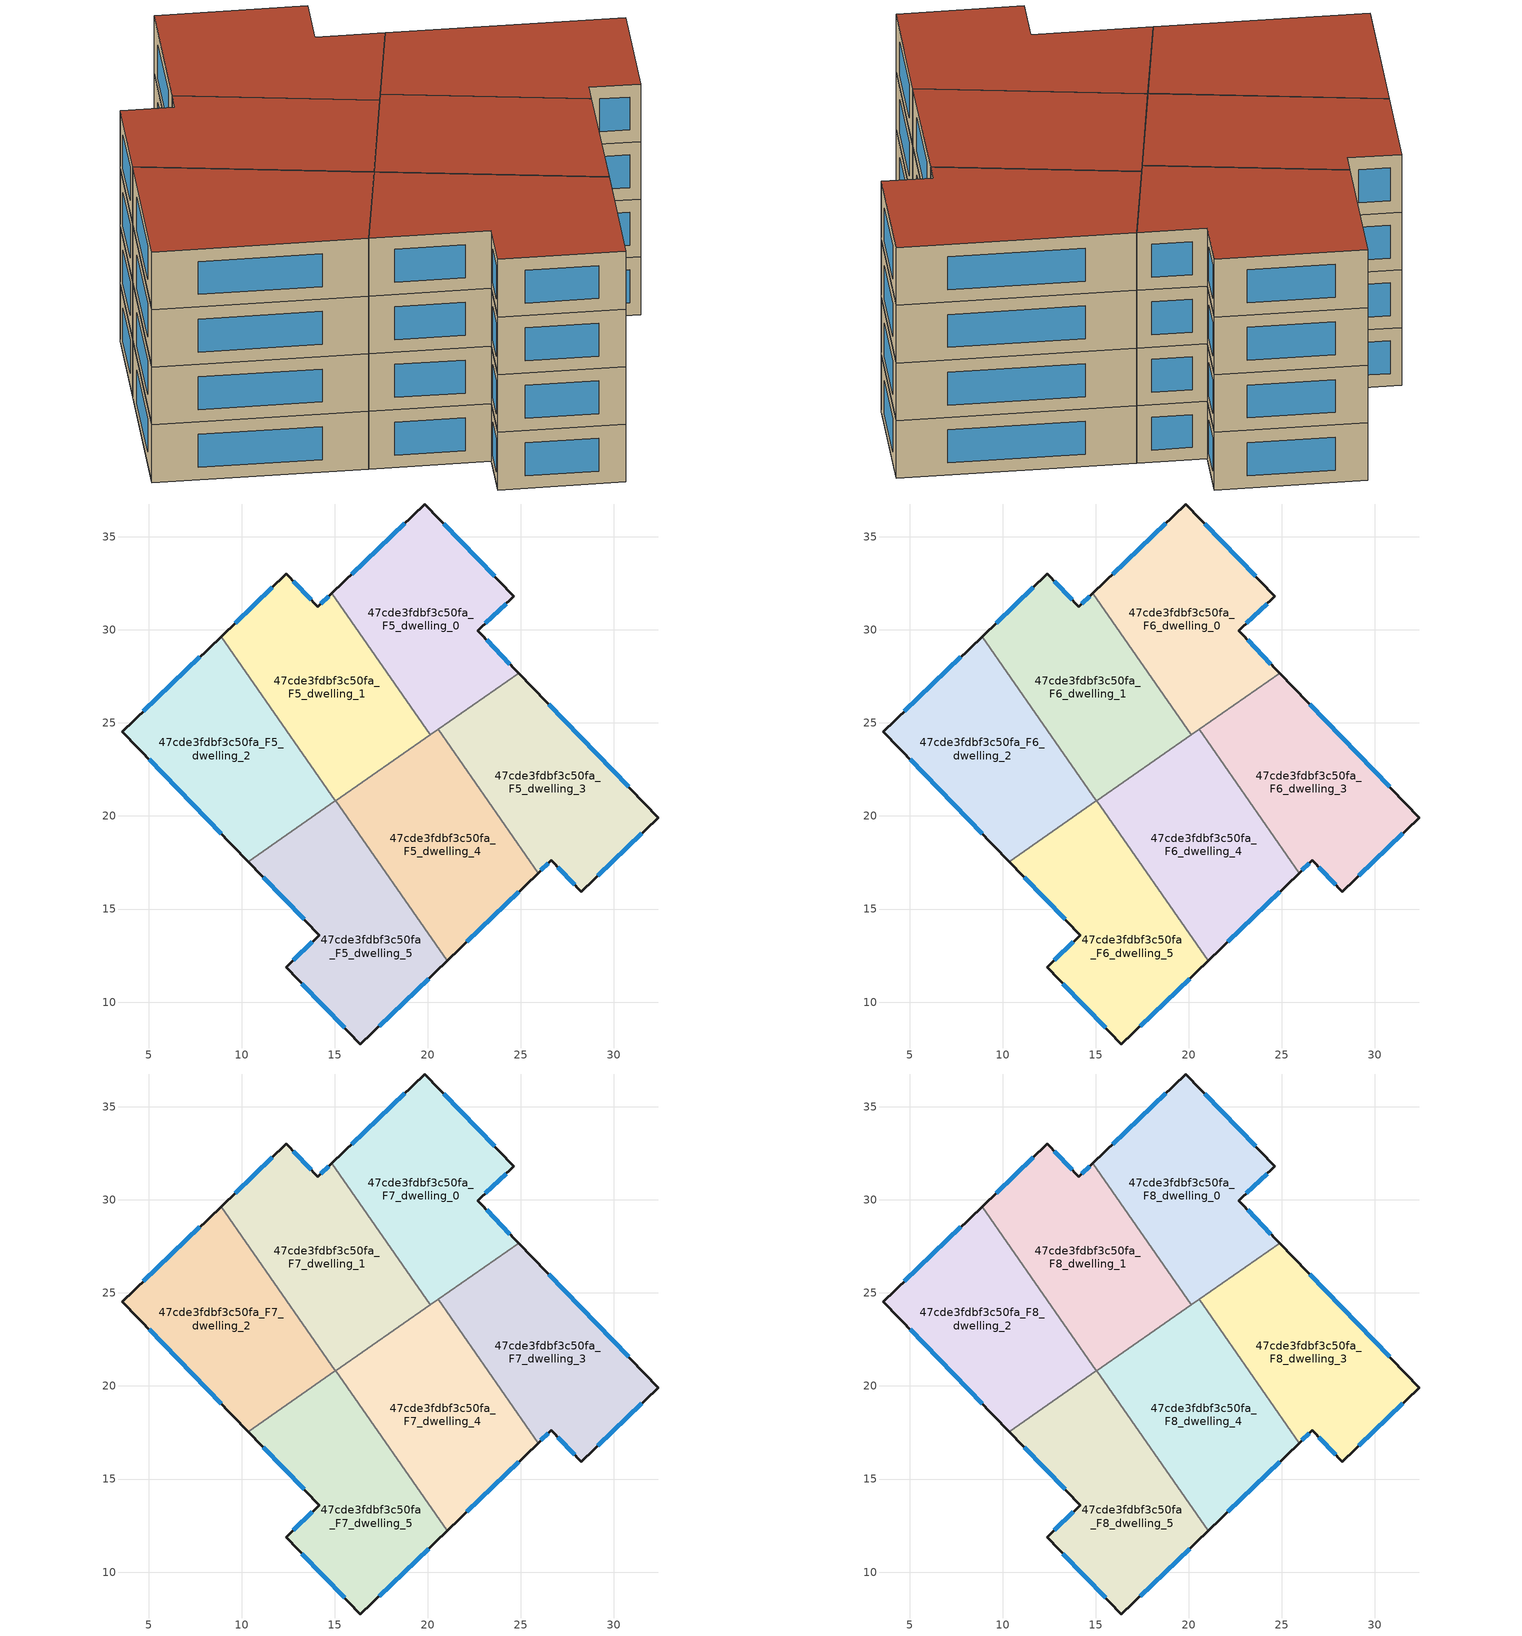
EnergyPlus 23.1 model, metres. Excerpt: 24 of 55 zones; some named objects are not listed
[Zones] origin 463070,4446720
47cde3fdbf3c50fa_F5_dwelling_0
 floor to 47cde3fdbf3c50fa_F4_dwelling_0 (EU_floor_Construction): 24.62,31.81 22.68,29.94 24.88,27.67 20.12,24.36 14.84,31.95 19.83,36.76 z15
 wall outside (EU_wall_Construction): 24.88,27.67 22.68,29.94 24.62,31.81 19.83,36.76 14.84,31.95 z15:18
 wall to 47cde3fdbf3c50fa_F5_dwelling_1 (EU_wall_Construction): 14.84,31.95 20.12,24.36 z15:18
 wall to 47cde3fdbf3c50fa_F5_dwelling_3 (EU_wall_Construction): 20.55,24.65 24.88,27.67 z15:18
 wall to 47cde3fdbf3c50fa_F5_dwelling_4 (EU_wall_Construction): 20.12,24.36 20.55,24.65 z15:18
 window (EU_Window_Construction): 24.41,28.16 23.15,29.45 / 18.76,35.73 15.91,32.98 / 23.6,32.87 20.86,35.7 / 23.1,30.34 24.21,31.41 z15.64:17.36
47cde3fdbf3c50fa_F5_dwelling_1
 floor to 47cde3fdbf3c50fa_F4_dwelling_1 (EU_floor_Construction): 14.84,31.95 20.12,24.36 15.04,20.82 8.9,29.64 12.39,33 14.1,31.24 z15
 wall outside (EU_wall_Construction): 14.84,31.95 14.1,31.24 12.39,33 8.9,29.64 z15:18
 wall to 47cde3fdbf3c50fa_F5_dwelling_2 (EU_wall_Construction): 8.9,29.64 15.04,20.82 z15:18
 wall to 47cde3fdbf3c50fa_F5_dwelling_4 (EU_wall_Construction): 15.05,20.82 20.12,24.36 z15:18
 window (EU_Window_Construction): 11.64,32.28 9.65,30.36 / 13.73,31.61 12.76,32.62 / 14.68,31.8 14.25,31.39 z15.64:17.36
47cde3fdbf3c50fa_F5_dwelling_2
 floor to 47cde3fdbf3c50fa_F4_dwelling_2 (EU_floor_Construction): 8.9,29.64 15.04,20.82 10.34,17.55 3.57,24.53 z15
 wall outside (EU_wall_Construction): 8.9,29.64 3.57,24.53 10.34,17.55 z15:18
 wall to 47cde3fdbf3c50fa_F5_dwelling_5 (EU_wall_Construction): 10.34,17.55 15.04,20.82 z15:18
 window (EU_Window_Construction): 5.02,23.03 8.89,19.04 / 7.76,28.55 4.71,25.62 z15.64:17.36
47cde3fdbf3c50fa_F5_dwelling_3
 floor to 47cde3fdbf3c50fa_F4_dwelling_3 (EU_floor_Construction): 24.88,27.67 32.39,19.92 28.25,15.94 26.63,17.61 25.92,16.93 20.55,24.66 z15
 wall outside (EU_wall_Construction): 25.92,16.93 26.63,17.61 28.25,15.94 32.39,19.92 24.88,27.67 z15:18
 wall to 47cde3fdbf3c50fa_F5_dwelling_4 (EU_wall_Construction): 20.55,24.66 25.92,16.93 z15:18
 window (EU_Window_Construction): 30.78,21.58 26.49,26.01 / 29.14,16.79 31.5,19.06 / 26.98,17.25 27.9,16.3 / 26.08,17.08 26.48,17.47 z15.64:17.36
47cde3fdbf3c50fa_F5_dwelling_4
 floor to 47cde3fdbf3c50fa_F4_dwelling_4 (EU_floor_Construction): 20.55,24.66 25.92,16.93 21.03,12.23 15.05,20.82 z15
 wall outside (EU_wall_Construction): 21.03,12.23 25.92,16.93 z15:18
 wall to 47cde3fdbf3c50fa_F5_dwelling_5 (EU_wall_Construction): 15.05,20.82 21.03,12.23 z15:18
 window (EU_Window_Construction): 22.08,13.23 24.88,15.92 z15.64:17.36
47cde3fdbf3c50fa_F5_dwelling_5
 floor to 47cde3fdbf3c50fa_F4_dwelling_5 (EU_floor_Construction): 15.05,20.82 21.03,12.23 16.38,7.75 12.38,11.88 14.17,13.6 10.34,17.55 z15
 wall outside (EU_wall_Construction): 10.34,17.55 14.17,13.6 12.38,11.88 16.38,7.75 21.03,12.23 z15:18
 window (EU_Window_Construction): 11.16,16.7 13.35,14.44 / 17.38,8.71 20.04,11.27 / 13.24,10.99 15.53,8.63 / 13.79,13.23 12.77,12.25 z15.64:17.36
47cde3fdbf3c50fa_F6_dwelling_0
 floor to 47cde3fdbf3c50fa_F5_dwelling_0 (EU_floor_Construction): 24.62,31.81 22.68,29.94 24.88,27.67 20.12,24.36 14.84,31.95 19.83,36.76 z18
 wall outside (EU_wall_Construction): 24.88,27.67 22.68,29.94 24.62,31.81 19.83,36.76 14.84,31.95 z18:21
 wall to 47cde3fdbf3c50fa_F6_dwelling_1 (EU_wall_Construction): 14.84,31.95 20.12,24.36 z18:21
 wall to 47cde3fdbf3c50fa_F6_dwelling_3 (EU_wall_Construction): 20.55,24.65 24.88,27.67 z18:21
 wall to 47cde3fdbf3c50fa_F6_dwelling_4 (EU_wall_Construction): 20.12,24.36 20.55,24.65 z18:21
 window (EU_Window_Construction): 24.41,28.16 23.15,29.45 / 18.76,35.73 15.91,32.98 / 23.6,32.87 20.86,35.7 / 23.1,30.34 24.21,31.41 z18.64:20.36
47cde3fdbf3c50fa_F6_dwelling_1
 floor to 47cde3fdbf3c50fa_F5_dwelling_1 (EU_floor_Construction): 14.84,31.95 20.12,24.36 15.04,20.82 8.9,29.64 12.39,33 14.1,31.24 z18
 wall outside (EU_wall_Construction): 14.84,31.95 14.1,31.24 12.39,33 8.9,29.64 z18:21
 wall to 47cde3fdbf3c50fa_F6_dwelling_2 (EU_wall_Construction): 8.9,29.64 15.04,20.82 z18:21
 wall to 47cde3fdbf3c50fa_F6_dwelling_4 (EU_wall_Construction): 15.05,20.82 20.12,24.36 z18:21
 window (EU_Window_Construction): 11.64,32.28 9.65,30.36 / 13.73,31.61 12.76,32.62 / 14.68,31.8 14.25,31.39 z18.64:20.36
47cde3fdbf3c50fa_F6_dwelling_2
 floor to 47cde3fdbf3c50fa_F5_dwelling_2 (EU_floor_Construction): 8.9,29.64 15.04,20.82 10.34,17.55 3.57,24.53 z18
 wall outside (EU_wall_Construction): 8.9,29.64 3.57,24.53 10.34,17.55 z18:21
 wall to 47cde3fdbf3c50fa_F6_dwelling_5 (EU_wall_Construction): 10.34,17.55 15.04,20.82 z18:21
 window (EU_Window_Construction): 5.02,23.03 8.89,19.04 / 7.76,28.55 4.71,25.62 z18.64:20.36
47cde3fdbf3c50fa_F6_dwelling_3
 floor to 47cde3fdbf3c50fa_F5_dwelling_3 (EU_floor_Construction): 24.88,27.67 32.39,19.92 28.25,15.94 26.63,17.61 25.92,16.93 20.55,24.66 z18
 wall outside (EU_wall_Construction): 25.92,16.93 26.63,17.61 28.25,15.94 32.39,19.92 24.88,27.67 z18:21
 wall to 47cde3fdbf3c50fa_F6_dwelling_4 (EU_wall_Construction): 20.55,24.66 25.92,16.93 z18:21
 window (EU_Window_Construction): 30.78,21.58 26.49,26.01 / 29.14,16.79 31.5,19.06 / 26.98,17.25 27.9,16.3 / 26.08,17.08 26.48,17.47 z18.64:20.36
47cde3fdbf3c50fa_F6_dwelling_4
 floor to 47cde3fdbf3c50fa_F5_dwelling_4 (EU_floor_Construction): 20.55,24.66 25.92,16.93 21.03,12.23 15.05,20.82 z18
 wall outside (EU_wall_Construction): 21.03,12.23 25.92,16.93 z18:21
 wall to 47cde3fdbf3c50fa_F6_dwelling_5 (EU_wall_Construction): 15.05,20.82 21.03,12.23 z18:21
 window (EU_Window_Construction): 22.08,13.23 24.88,15.92 z18.64:20.36
47cde3fdbf3c50fa_F6_dwelling_5
 floor to 47cde3fdbf3c50fa_F5_dwelling_5 (EU_floor_Construction): 15.05,20.82 21.03,12.23 16.38,7.75 12.38,11.88 14.17,13.6 10.34,17.55 z18
 wall outside (EU_wall_Construction): 10.34,17.55 14.17,13.6 12.38,11.88 16.38,7.75 21.03,12.23 z18:21
 window (EU_Window_Construction): 11.16,16.7 13.35,14.44 / 17.38,8.71 20.04,11.27 / 13.24,10.99 15.53,8.63 / 13.79,13.23 12.77,12.25 z18.64:20.36
47cde3fdbf3c50fa_F7_dwelling_0
 floor to 47cde3fdbf3c50fa_F6_dwelling_0 (EU_floor_Construction): 24.62,31.81 22.68,29.94 24.88,27.67 20.12,24.36 14.84,31.95 19.83,36.76 z21
 wall outside (EU_wall_Construction): 24.88,27.67 22.68,29.94 24.62,31.81 19.83,36.76 14.84,31.95 z21:24
 wall to 47cde3fdbf3c50fa_F7_dwelling_1 (EU_wall_Construction): 14.84,31.95 20.12,24.36 z21:24
 wall to 47cde3fdbf3c50fa_F7_dwelling_3 (EU_wall_Construction): 20.55,24.65 24.88,27.67 z21:24
 wall to 47cde3fdbf3c50fa_F7_dwelling_4 (EU_wall_Construction): 20.12,24.36 20.55,24.65 z21:24
 window (EU_Window_Construction): 24.41,28.16 23.15,29.45 / 18.76,35.73 15.91,32.98 / 23.6,32.87 20.86,35.7 / 23.1,30.34 24.21,31.41 z21.64:23.36
47cde3fdbf3c50fa_F7_dwelling_1
 floor to 47cde3fdbf3c50fa_F6_dwelling_1 (EU_floor_Construction): 14.84,31.95 20.12,24.36 15.04,20.82 8.9,29.64 12.39,33 14.1,31.24 z21
 wall outside (EU_wall_Construction): 14.84,31.95 14.1,31.24 12.39,33 8.9,29.64 z21:24
 wall to 47cde3fdbf3c50fa_F7_dwelling_2 (EU_wall_Construction): 8.9,29.64 15.04,20.82 z21:24
 wall to 47cde3fdbf3c50fa_F7_dwelling_4 (EU_wall_Construction): 15.05,20.82 20.12,24.36 z21:24
 window (EU_Window_Construction): 11.64,32.28 9.65,30.36 / 13.73,31.61 12.76,32.62 / 14.68,31.8 14.25,31.39 z21.64:23.36
47cde3fdbf3c50fa_F7_dwelling_2
 floor to 47cde3fdbf3c50fa_F6_dwelling_2 (EU_floor_Construction): 8.9,29.64 15.04,20.82 10.34,17.55 3.57,24.53 z21
 wall outside (EU_wall_Construction): 8.9,29.64 3.57,24.53 10.34,17.55 z21:24
 wall to 47cde3fdbf3c50fa_F7_dwelling_5 (EU_wall_Construction): 10.34,17.55 15.04,20.82 z21:24
 window (EU_Window_Construction): 5.02,23.03 8.89,19.04 / 7.76,28.55 4.71,25.62 z21.64:23.36
47cde3fdbf3c50fa_F7_dwelling_3
 floor to 47cde3fdbf3c50fa_F6_dwelling_3 (EU_floor_Construction): 24.88,27.67 32.39,19.92 28.25,15.94 26.63,17.61 25.92,16.93 20.55,24.66 z21
 wall outside (EU_wall_Construction): 25.92,16.93 26.63,17.61 28.25,15.94 32.39,19.92 24.88,27.67 z21:24
 wall to 47cde3fdbf3c50fa_F7_dwelling_4 (EU_wall_Construction): 20.55,24.66 25.92,16.93 z21:24
 window (EU_Window_Construction): 30.78,21.58 26.49,26.01 / 29.14,16.79 31.5,19.06 / 26.98,17.25 27.9,16.3 / 26.08,17.08 26.48,17.47 z21.64:23.36
47cde3fdbf3c50fa_F7_dwelling_4
 floor to 47cde3fdbf3c50fa_F6_dwelling_4 (EU_floor_Construction): 20.55,24.66 25.92,16.93 21.03,12.23 15.05,20.82 z21
 wall outside (EU_wall_Construction): 21.03,12.23 25.92,16.93 z21:24
 wall to 47cde3fdbf3c50fa_F7_dwelling_5 (EU_wall_Construction): 15.05,20.82 21.03,12.23 z21:24
 window (EU_Window_Construction): 22.08,13.23 24.88,15.92 z21.64:23.36
47cde3fdbf3c50fa_F7_dwelling_5
 floor to 47cde3fdbf3c50fa_F6_dwelling_5 (EU_floor_Construction): 15.05,20.82 21.03,12.23 16.38,7.75 12.38,11.88 14.17,13.6 10.34,17.55 z21
 wall outside (EU_wall_Construction): 10.34,17.55 14.17,13.6 12.38,11.88 16.38,7.75 21.03,12.23 z21:24
 window (EU_Window_Construction): 11.16,16.7 13.35,14.44 / 17.38,8.71 20.04,11.27 / 13.24,10.99 15.53,8.63 / 13.79,13.23 12.77,12.25 z21.64:23.36
47cde3fdbf3c50fa_F8_dwelling_0
 floor to 47cde3fdbf3c50fa_F7_dwelling_0 (EU_floor_Construction): 24.62,31.81 22.68,29.94 24.88,27.67 20.12,24.36 14.84,31.95 19.83,36.76 z24
 wall outside (EU_wall_Construction): 24.88,27.67 22.68,29.94 24.62,31.81 19.83,36.76 14.84,31.95 z24:27
 wall to 47cde3fdbf3c50fa_F8_dwelling_1 (EU_wall_Construction): 14.84,31.95 20.12,24.36 z24:27
 wall to 47cde3fdbf3c50fa_F8_dwelling_3 (EU_wall_Construction): 20.55,24.65 24.88,27.67 z24:27
 wall to 47cde3fdbf3c50fa_F8_dwelling_4 (EU_wall_Construction): 20.12,24.36 20.55,24.65 z24:27
 window (EU_Window_Construction): 24.41,28.16 23.15,29.45 / 18.76,35.73 15.91,32.98 / 23.6,32.87 20.86,35.7 / 23.1,30.34 24.21,31.41 z24.64:26.36
 roof outside (EU_roof_Construction): 24.88,27.67 22.68,29.94 24.62,31.81 19.83,36.76 14.84,31.95 20.12,24.36 z27
47cde3fdbf3c50fa_F8_dwelling_1
 floor to 47cde3fdbf3c50fa_F7_dwelling_1 (EU_floor_Construction): 14.84,31.95 20.12,24.36 15.04,20.82 8.9,29.64 12.39,33 14.1,31.24 z24
 wall outside (EU_wall_Construction): 14.84,31.95 14.1,31.24 12.39,33 8.9,29.64 z24:27
 wall to 47cde3fdbf3c50fa_F8_dwelling_2 (EU_wall_Construction): 8.9,29.64 15.04,20.82 z24:27
 wall to 47cde3fdbf3c50fa_F8_dwelling_4 (EU_wall_Construction): 15.05,20.82 20.12,24.36 z24:27
 window (EU_Window_Construction): 11.64,32.28 9.65,30.36 / 13.73,31.61 12.76,32.62 / 14.68,31.8 14.25,31.39 z24.64:26.36
 roof outside (EU_roof_Construction): 20.12,24.36 14.84,31.95 14.1,31.24 12.39,33 8.9,29.64 15.04,20.82 z27
47cde3fdbf3c50fa_F8_dwelling_2
 floor to 47cde3fdbf3c50fa_F7_dwelling_2 (EU_floor_Construction): 8.9,29.64 15.04,20.82 10.34,17.55 3.57,24.53 z24
 wall outside (EU_wall_Construction): 8.9,29.64 3.57,24.53 10.34,17.55 z24:27
 wall to 47cde3fdbf3c50fa_F8_dwelling_5 (EU_wall_Construction): 10.34,17.55 15.04,20.82 z24:27
 window (EU_Window_Construction): 5.02,23.03 8.89,19.04 / 7.76,28.55 4.71,25.62 z24.64:26.36
 roof outside (EU_roof_Construction): 15.04,20.82 8.9,29.64 3.57,24.53 10.34,17.55 z27
47cde3fdbf3c50fa_F8_dwelling_3
 floor to 47cde3fdbf3c50fa_F7_dwelling_3 (EU_floor_Construction): 24.88,27.67 32.39,19.92 28.25,15.94 26.63,17.61 25.92,16.93 20.55,24.66 z24
 wall outside (EU_wall_Construction): 25.92,16.93 26.63,17.61 28.25,15.94 32.39,19.92 24.88,27.67 z24:27
 wall to 47cde3fdbf3c50fa_F8_dwelling_4 (EU_wall_Construction): 20.55,24.66 25.92,16.93 z24:27
 window (EU_Window_Construction): 30.78,21.58 26.49,26.01 / 29.14,16.79 31.5,19.06 / 26.98,17.25 27.9,16.3 / 26.08,17.08 26.48,17.47 z24.64:26.36
 roof outside (EU_roof_Construction): 32.39,19.92 24.88,27.67 20.55,24.66 25.92,16.93 26.63,17.61 28.25,15.94 z27
47cde3fdbf3c50fa_F8_dwelling_4
 floor to 47cde3fdbf3c50fa_F7_dwelling_4 (EU_floor_Construction): 20.55,24.66 25.92,16.93 21.03,12.23 15.05,20.82 z24
 wall outside (EU_wall_Construction): 21.03,12.23 25.92,16.93 z24:27
 wall to 47cde3fdbf3c50fa_F8_dwelling_5 (EU_wall_Construction): 15.05,20.82 21.03,12.23 z24:27
 window (EU_Window_Construction): 22.08,13.23 24.88,15.92 z24.64:26.36
 roof outside (EU_roof_Construction): 25.92,16.93 20.55,24.66 15.05,20.82 21.03,12.23 z27
47cde3fdbf3c50fa_F8_dwelling_5
 floor to 47cde3fdbf3c50fa_F7_dwelling_5 (EU_floor_Construction): 15.05,20.82 21.03,12.23 16.38,7.75 12.38,11.88 14.17,13.6 10.34,17.55 z24
 wall outside (EU_wall_Construction): 10.34,17.55 14.17,13.6 12.38,11.88 16.38,7.75 21.03,12.23 z24:27
 window (EU_Window_Construction): 11.16,16.7 13.35,14.44 / 17.38,8.71 20.04,11.27 / 13.24,10.99 15.53,8.63 / 13.79,13.23 12.77,12.25 z24.64:26.36
 roof outside (EU_roof_Construction): 21.03,12.23 15.05,20.82 10.34,17.55 14.17,13.6 12.38,11.88 16.38,7.75 z27
[Building]
EU S2 Campaign: North Axis=0; Terrain=City; Solar Distribution=FullExterior
[Site:Location]
Yerevan-Zvartnots.Intl.AP: Latitude=40.15; Longitude=44.383; Time Zone=4; Elevation=854
[SizingPeriod:WeatherFileDays]
AnnualSizingPeriod: Begin Month=1; Begin Day of Month=1; End Month=12; End Day of Month=31; Day of Week for Start Day=Monday; Use Weather File Daylight Saving Period=No; Use Weather File Rain and Snow Indicators=No
[MATERIAL]
EU_InternalMass_Material: Roughness=MediumRough; Thickness=0.1; Conductivity=1; Density=1800; Specific Heat=900; Thermal Absorptance=0.9; Solar Absorptance=0.7; Visible Absorptance=0.7
[MATERIAL:NOMASS] Roughness=MediumRough; Thermal Absorptance=0.9; Solar Absorptance=0.7; Visible Absorptance=0.7
Name | Thermal Resistance
EU_wall_NoMass | 1.05043
EU_roof_NoMass | 1.45357
EU_floor_NoMass | 0.478065
[WINDOWMATERIAL:SIMPLEGLAZINGSYSTEM]
EU_Window_SimpleGlazing: UFactor=2.5566; Solar Heat Gain Coefficient=0.75; Visible Transmittance=0.75
[CONSTRUCTION]
EU_wall_Construction: EU_wall_NoMass
EU_roof_Construction: EU_roof_NoMass
EU_floor_Construction: EU_floor_NoMass
EU_Window_Construction: EU_Window_SimpleGlazing
EU_InternalMass_Construction: EU_InternalMass_Material
[ZONE] Type=1; Multiplier=1; Ceiling Height=autocalculate; Floor Area=autocalculate; Part of Total Floor Area=Yes
Name | Volume
47cde3fdbf3c50fa_F5_dwelling_0; 47cde3fdbf3c50fa_F6_dwelling_0; 47cde3fdbf3c50fa_F7_dwelling_0; 47cde3fdbf3c50fa_F8_dwelling_0 | 199.947
47cde3fdbf3c50fa_F5_dwelling_1; 47cde3fdbf3c50fa_F6_dwelling_1; 47cde3fdbf3c50fa_F7_dwelling_1; 47cde3fdbf3c50fa_F8_dwelling_1 | 199.938
47cde3fdbf3c50fa_F5_dwelling_2; 47cde3fdbf3c50fa_F6_dwelling_2; 47cde3fdbf3c50fa_F7_dwelling_2; 47cde3fdbf3c50fa_F8_dwelling_2; 47cde3fdbf3c50fa_F5_dwelling_3; 47cde3fdbf3c50fa_F6_dwelling_3; 47cde3fdbf3c50fa_F7_dwelling_3; 47cde3fdbf3c50fa_F8_dwelling_3 | 199.953
47cde3fdbf3c50fa_F5_dwelling_4; 47cde3fdbf3c50fa_F6_dwelling_4; 47cde3fdbf3c50fa_F7_dwelling_4; 47cde3fdbf3c50fa_F8_dwelling_4 | 199.942
47cde3fdbf3c50fa_F5_dwelling_5; 47cde3fdbf3c50fa_F6_dwelling_5; 47cde3fdbf3c50fa_F7_dwelling_5; 47cde3fdbf3c50fa_F8_dwelling_5 | 199.928
[INTERNALMASS] Construction=EU_InternalMass_Construction
Name | Zone or ZoneList | Surface Area
47cde3fdbf3c50fa_F5_dwelling_0_EU_InternalMass | 47cde3fdbf3c50fa_F5_dwelling_0 | 66.649
47cde3fdbf3c50fa_F5_dwelling_1_EU_InternalMass | 47cde3fdbf3c50fa_F5_dwelling_1 | 66.6462
47cde3fdbf3c50fa_F5_dwelling_2_EU_InternalMass | 47cde3fdbf3c50fa_F5_dwelling_2 | 66.651
47cde3fdbf3c50fa_F5_dwelling_3_EU_InternalMass | 47cde3fdbf3c50fa_F5_dwelling_3 | 66.6509
47cde3fdbf3c50fa_F5_dwelling_4_EU_InternalMass | 47cde3fdbf3c50fa_F5_dwelling_4 | 66.6474
47cde3fdbf3c50fa_F5_dwelling_5_EU_InternalMass | 47cde3fdbf3c50fa_F5_dwelling_5 | 66.6427
47cde3fdbf3c50fa_F6_dwelling_0_EU_InternalMass | 47cde3fdbf3c50fa_F6_dwelling_0 | 66.649
47cde3fdbf3c50fa_F6_dwelling_1_EU_InternalMass | 47cde3fdbf3c50fa_F6_dwelling_1 | 66.6462
47cde3fdbf3c50fa_F6_dwelling_2_EU_InternalMass | 47cde3fdbf3c50fa_F6_dwelling_2 | 66.651
47cde3fdbf3c50fa_F6_dwelling_3_EU_InternalMass | 47cde3fdbf3c50fa_F6_dwelling_3 | 66.6509
47cde3fdbf3c50fa_F6_dwelling_4_EU_InternalMass | 47cde3fdbf3c50fa_F6_dwelling_4 | 66.6474
47cde3fdbf3c50fa_F6_dwelling_5_EU_InternalMass | 47cde3fdbf3c50fa_F6_dwelling_5 | 66.6427
47cde3fdbf3c50fa_F7_dwelling_0_EU_InternalMass | 47cde3fdbf3c50fa_F7_dwelling_0 | 66.649
47cde3fdbf3c50fa_F7_dwelling_1_EU_InternalMass | 47cde3fdbf3c50fa_F7_dwelling_1 | 66.6462
47cde3fdbf3c50fa_F7_dwelling_2_EU_InternalMass | 47cde3fdbf3c50fa_F7_dwelling_2 | 66.651
47cde3fdbf3c50fa_F7_dwelling_3_EU_InternalMass | 47cde3fdbf3c50fa_F7_dwelling_3 | 66.6509
47cde3fdbf3c50fa_F7_dwelling_4_EU_InternalMass | 47cde3fdbf3c50fa_F7_dwelling_4 | 66.6474
47cde3fdbf3c50fa_F7_dwelling_5_EU_InternalMass | 47cde3fdbf3c50fa_F7_dwelling_5 | 66.6427
47cde3fdbf3c50fa_F8_dwelling_0_EU_InternalMass | 47cde3fdbf3c50fa_F8_dwelling_0 | 66.649
47cde3fdbf3c50fa_F8_dwelling_1_EU_InternalMass | 47cde3fdbf3c50fa_F8_dwelling_1 | 66.6462
47cde3fdbf3c50fa_F8_dwelling_2_EU_InternalMass | 47cde3fdbf3c50fa_F8_dwelling_2 | 66.651
47cde3fdbf3c50fa_F8_dwelling_3_EU_InternalMass | 47cde3fdbf3c50fa_F8_dwelling_3 | 66.6509
47cde3fdbf3c50fa_F8_dwelling_4_EU_InternalMass | 47cde3fdbf3c50fa_F8_dwelling_4 | 66.6474
47cde3fdbf3c50fa_F8_dwelling_5_EU_InternalMass | 47cde3fdbf3c50fa_F8_dwelling_5 | 66.6427
[OTHEREQUIPMENT] Fuel Type=Electricity; Design Level Calculation Method=Watts/Area; Power per Zone Floor Area=1; Fraction Latent=0; Fraction Radiant=0; Fraction Lost=0; Carbon Dioxide Generation Rate=0; EndUse Subcategory=EU_Step8_InternalGains
Name | Zone or ZoneList or Space or SpaceList | Schedule
EU_Step8_InternalGain_47cde3fdbf3c50fa_F5_dwelling_0_f000 | 47cde3fdbf3c50fa_F5_dwelling_0 | EU_Step8_GainSchedule_47cde3fdbf3c50fa_F5_dwelling_0_f000
EU_Step8_InternalGain_47cde3fdbf3c50fa_F5_dwelling_1_f000 | 47cde3fdbf3c50fa_F5_dwelling_1 | EU_Step8_GainSchedule_47cde3fdbf3c50fa_F5_dwelling_1_f000
EU_Step8_InternalGain_47cde3fdbf3c50fa_F5_dwelling_2_f000 | 47cde3fdbf3c50fa_F5_dwelling_2 | EU_Step8_GainSchedule_47cde3fdbf3c50fa_F5_dwelling_2_f000
EU_Step8_InternalGain_47cde3fdbf3c50fa_F5_dwelling_3_f000 | 47cde3fdbf3c50fa_F5_dwelling_3 | EU_Step8_GainSchedule_47cde3fdbf3c50fa_F5_dwelling_3_f000
EU_Step8_InternalGain_47cde3fdbf3c50fa_F5_dwelling_4_f000 | 47cde3fdbf3c50fa_F5_dwelling_4 | EU_Step8_GainSchedule_47cde3fdbf3c50fa_F5_dwelling_4_f000
EU_Step8_InternalGain_47cde3fdbf3c50fa_F5_dwelling_5_f000 | 47cde3fdbf3c50fa_F5_dwelling_5 | EU_Step8_GainSchedule_47cde3fdbf3c50fa_F5_dwelling_5_f000
EU_Step8_InternalGain_47cde3fdbf3c50fa_F6_dwelling_0_f000 | 47cde3fdbf3c50fa_F6_dwelling_0 | EU_Step8_GainSchedule_47cde3fdbf3c50fa_F6_dwelling_0_f000
EU_Step8_InternalGain_47cde3fdbf3c50fa_F6_dwelling_1_f000 | 47cde3fdbf3c50fa_F6_dwelling_1 | EU_Step8_GainSchedule_47cde3fdbf3c50fa_F6_dwelling_1_f000
EU_Step8_InternalGain_47cde3fdbf3c50fa_F6_dwelling_2_f000 | 47cde3fdbf3c50fa_F6_dwelling_2 | EU_Step8_GainSchedule_47cde3fdbf3c50fa_F6_dwelling_2_f000
EU_Step8_InternalGain_47cde3fdbf3c50fa_F6_dwelling_3_f000 | 47cde3fdbf3c50fa_F6_dwelling_3 | EU_Step8_GainSchedule_47cde3fdbf3c50fa_F6_dwelling_3_f000
EU_Step8_InternalGain_47cde3fdbf3c50fa_F6_dwelling_4_f000 | 47cde3fdbf3c50fa_F6_dwelling_4 | EU_Step8_GainSchedule_47cde3fdbf3c50fa_F6_dwelling_4_f000
EU_Step8_InternalGain_47cde3fdbf3c50fa_F6_dwelling_5_f000 | 47cde3fdbf3c50fa_F6_dwelling_5 | EU_Step8_GainSchedule_47cde3fdbf3c50fa_F6_dwelling_5_f000
EU_Step8_InternalGain_47cde3fdbf3c50fa_F7_dwelling_0_f000 | 47cde3fdbf3c50fa_F7_dwelling_0 | EU_Step8_GainSchedule_47cde3fdbf3c50fa_F7_dwelling_0_f000
EU_Step8_InternalGain_47cde3fdbf3c50fa_F7_dwelling_1_f000 | 47cde3fdbf3c50fa_F7_dwelling_1 | EU_Step8_GainSchedule_47cde3fdbf3c50fa_F7_dwelling_1_f000
EU_Step8_InternalGain_47cde3fdbf3c50fa_F7_dwelling_2_f000 | 47cde3fdbf3c50fa_F7_dwelling_2 | EU_Step8_GainSchedule_47cde3fdbf3c50fa_F7_dwelling_2_f000
EU_Step8_InternalGain_47cde3fdbf3c50fa_F7_dwelling_3_f000 | 47cde3fdbf3c50fa_F7_dwelling_3 | EU_Step8_GainSchedule_47cde3fdbf3c50fa_F7_dwelling_3_f000
EU_Step8_InternalGain_47cde3fdbf3c50fa_F7_dwelling_4_f000 | 47cde3fdbf3c50fa_F7_dwelling_4 | EU_Step8_GainSchedule_47cde3fdbf3c50fa_F7_dwelling_4_f000
EU_Step8_InternalGain_47cde3fdbf3c50fa_F7_dwelling_5_f000 | 47cde3fdbf3c50fa_F7_dwelling_5 | EU_Step8_GainSchedule_47cde3fdbf3c50fa_F7_dwelling_5_f000
EU_Step8_InternalGain_47cde3fdbf3c50fa_F8_dwelling_0_f000 | 47cde3fdbf3c50fa_F8_dwelling_0 | EU_Step8_GainSchedule_47cde3fdbf3c50fa_F8_dwelling_0_f000
EU_Step8_InternalGain_47cde3fdbf3c50fa_F8_dwelling_1_f000 | 47cde3fdbf3c50fa_F8_dwelling_1 | EU_Step8_GainSchedule_47cde3fdbf3c50fa_F8_dwelling_1_f000
EU_Step8_InternalGain_47cde3fdbf3c50fa_F8_dwelling_2_f000 | 47cde3fdbf3c50fa_F8_dwelling_2 | EU_Step8_GainSchedule_47cde3fdbf3c50fa_F8_dwelling_2_f000
EU_Step8_InternalGain_47cde3fdbf3c50fa_F8_dwelling_3_f000 | 47cde3fdbf3c50fa_F8_dwelling_3 | EU_Step8_GainSchedule_47cde3fdbf3c50fa_F8_dwelling_3_f000
EU_Step8_InternalGain_47cde3fdbf3c50fa_F8_dwelling_4_f000 | 47cde3fdbf3c50fa_F8_dwelling_4 | EU_Step8_GainSchedule_47cde3fdbf3c50fa_F8_dwelling_4_f000
EU_Step8_InternalGain_47cde3fdbf3c50fa_F8_dwelling_5_f000 | 47cde3fdbf3c50fa_F8_dwelling_5 | EU_Step8_GainSchedule_47cde3fdbf3c50fa_F8_dwelling_5_f000
[ZONEVENTILATION:DESIGNFLOWRATE] Schedule=EU_AlwaysOn; Design Flow Rate Calculation Method=AirChanges/Hour; Air Changes per Hour=0.557805; Ventilation Type=Natural; Fan Pressure Rise=0; Fan Total Efficiency=1; Constant Term Coefficient=1; Temperature Term Coefficient=0; Velocity Term Coefficient=0; Velocity Squared Term Coefficient=0; Minimum Indoor Temperature=-100; Maximum Indoor Temperature=100; Delta Temperature=-100; Minimum Outdoor Temperature=-100; Maximum Outdoor Temperature=100; Maximum Wind Speed=40
Name | Zone or ZoneList or Space or SpaceList
EU_ConstantAir_47cde3fdbf3c50fa_F5_dwelling_0 | 47cde3fdbf3c50fa_F5_dwelling_0
EU_ConstantAir_47cde3fdbf3c50fa_F5_dwelling_1 | 47cde3fdbf3c50fa_F5_dwelling_1
EU_ConstantAir_47cde3fdbf3c50fa_F5_dwelling_2 | 47cde3fdbf3c50fa_F5_dwelling_2
EU_ConstantAir_47cde3fdbf3c50fa_F5_dwelling_3 | 47cde3fdbf3c50fa_F5_dwelling_3
EU_ConstantAir_47cde3fdbf3c50fa_F5_dwelling_4 | 47cde3fdbf3c50fa_F5_dwelling_4
EU_ConstantAir_47cde3fdbf3c50fa_F5_dwelling_5 | 47cde3fdbf3c50fa_F5_dwelling_5
EU_ConstantAir_47cde3fdbf3c50fa_F6_dwelling_0 | 47cde3fdbf3c50fa_F6_dwelling_0
EU_ConstantAir_47cde3fdbf3c50fa_F6_dwelling_1 | 47cde3fdbf3c50fa_F6_dwelling_1
EU_ConstantAir_47cde3fdbf3c50fa_F6_dwelling_2 | 47cde3fdbf3c50fa_F6_dwelling_2
EU_ConstantAir_47cde3fdbf3c50fa_F6_dwelling_3 | 47cde3fdbf3c50fa_F6_dwelling_3
EU_ConstantAir_47cde3fdbf3c50fa_F6_dwelling_4 | 47cde3fdbf3c50fa_F6_dwelling_4
EU_ConstantAir_47cde3fdbf3c50fa_F6_dwelling_5 | 47cde3fdbf3c50fa_F6_dwelling_5
EU_ConstantAir_47cde3fdbf3c50fa_F7_dwelling_0 | 47cde3fdbf3c50fa_F7_dwelling_0
EU_ConstantAir_47cde3fdbf3c50fa_F7_dwelling_1 | 47cde3fdbf3c50fa_F7_dwelling_1
EU_ConstantAir_47cde3fdbf3c50fa_F7_dwelling_2 | 47cde3fdbf3c50fa_F7_dwelling_2
EU_ConstantAir_47cde3fdbf3c50fa_F7_dwelling_3 | 47cde3fdbf3c50fa_F7_dwelling_3
EU_ConstantAir_47cde3fdbf3c50fa_F7_dwelling_4 | 47cde3fdbf3c50fa_F7_dwelling_4
EU_ConstantAir_47cde3fdbf3c50fa_F7_dwelling_5 | 47cde3fdbf3c50fa_F7_dwelling_5
EU_ConstantAir_47cde3fdbf3c50fa_F8_dwelling_0 | 47cde3fdbf3c50fa_F8_dwelling_0
EU_ConstantAir_47cde3fdbf3c50fa_F8_dwelling_1 | 47cde3fdbf3c50fa_F8_dwelling_1
EU_ConstantAir_47cde3fdbf3c50fa_F8_dwelling_2 | 47cde3fdbf3c50fa_F8_dwelling_2
EU_ConstantAir_47cde3fdbf3c50fa_F8_dwelling_3 | 47cde3fdbf3c50fa_F8_dwelling_3
EU_ConstantAir_47cde3fdbf3c50fa_F8_dwelling_4 | 47cde3fdbf3c50fa_F8_dwelling_4
EU_ConstantAir_47cde3fdbf3c50fa_F8_dwelling_5 | 47cde3fdbf3c50fa_F8_dwelling_5
[HVACTEMPLATE:THERMOSTAT] Constant Heating Setpoint=20; Constant Cooling Setpoint=50
EU_HeatOnly_47cde3fdbf3c50fa_F7_dwelling_5; EU_HeatOnly_47cde3fdbf3c50fa_F8_dwelling_0; EU_HeatOnly_47cde3fdbf3c50fa_F8_dwelling_1; EU_HeatOnly_47cde3fdbf3c50fa_F8_dwelling_2; EU_HeatOnly_47cde3fdbf3c50fa_F8_dwelling_3; EU_HeatOnly_47cde3fdbf3c50fa_F8_dwelling_4; EU_HeatOnly_47cde3fdbf3c50fa_F8_dwelling_5
[HVACTEMPLATE:ZONE:IDEALLOADSAIRSYSTEM] System Availability Schedule=EU_AlwaysOn; Maximum Heating Supply Air Temperature=50; Minimum Cooling Supply Air Temperature=13; Maximum Heating Supply Air Humidity Ratio=0.0156; Minimum Cooling Supply Air Humidity Ratio=0.0077; Heating Limit=NoLimit; Cooling Limit=NoLimit; Heating Availability Schedule=EU_AlwaysOn; Cooling Availability Schedule=EU_CoolingOff; Dehumidification Control Type=ConstantSensibleHeatRatio; Cooling Sensible Heat Ratio=0.7; Dehumidification Setpoint=60; Humidification Control Type=None; Humidification Setpoint=30; Outdoor Air Method=None; Outdoor Air Flow Rate per Person=0.00944; Outdoor Air Flow Rate per Zone Floor Area=0; Outdoor Air Flow Rate per Zone=0; Demand Controlled Ventilation Type=None; Outdoor Air Economizer Type=NoEconomizer; Heat Recovery Type=None; Sensible Heat Recovery Effectiveness=0.7; Latent Heat Recovery Effectiveness=0.65
Name | Template Thermostat
47cde3fdbf3c50fa_F5_dwelling_0 | EU_HeatOnly_47cde3fdbf3c50fa_F5_dwelling_0
47cde3fdbf3c50fa_F5_dwelling_1 | EU_HeatOnly_47cde3fdbf3c50fa_F5_dwelling_1
47cde3fdbf3c50fa_F5_dwelling_2 | EU_HeatOnly_47cde3fdbf3c50fa_F5_dwelling_2
47cde3fdbf3c50fa_F5_dwelling_3 | EU_HeatOnly_47cde3fdbf3c50fa_F5_dwelling_3
47cde3fdbf3c50fa_F5_dwelling_4 | EU_HeatOnly_47cde3fdbf3c50fa_F5_dwelling_4
47cde3fdbf3c50fa_F5_dwelling_5 | EU_HeatOnly_47cde3fdbf3c50fa_F5_dwelling_5
47cde3fdbf3c50fa_F6_dwelling_0 | EU_HeatOnly_47cde3fdbf3c50fa_F6_dwelling_0
47cde3fdbf3c50fa_F6_dwelling_1 | EU_HeatOnly_47cde3fdbf3c50fa_F6_dwelling_1
47cde3fdbf3c50fa_F6_dwelling_2 | EU_HeatOnly_47cde3fdbf3c50fa_F6_dwelling_2
47cde3fdbf3c50fa_F6_dwelling_3 | EU_HeatOnly_47cde3fdbf3c50fa_F6_dwelling_3
47cde3fdbf3c50fa_F6_dwelling_4 | EU_HeatOnly_47cde3fdbf3c50fa_F6_dwelling_4
47cde3fdbf3c50fa_F6_dwelling_5 | EU_HeatOnly_47cde3fdbf3c50fa_F6_dwelling_5
47cde3fdbf3c50fa_F7_dwelling_0 | EU_HeatOnly_47cde3fdbf3c50fa_F7_dwelling_0
47cde3fdbf3c50fa_F7_dwelling_1 | EU_HeatOnly_47cde3fdbf3c50fa_F7_dwelling_1
47cde3fdbf3c50fa_F7_dwelling_2 | EU_HeatOnly_47cde3fdbf3c50fa_F7_dwelling_2
47cde3fdbf3c50fa_F7_dwelling_3 | EU_HeatOnly_47cde3fdbf3c50fa_F7_dwelling_3
47cde3fdbf3c50fa_F7_dwelling_4 | EU_HeatOnly_47cde3fdbf3c50fa_F7_dwelling_4
47cde3fdbf3c50fa_F7_dwelling_5 | EU_HeatOnly_47cde3fdbf3c50fa_F7_dwelling_5
47cde3fdbf3c50fa_F8_dwelling_0 | EU_HeatOnly_47cde3fdbf3c50fa_F8_dwelling_0
47cde3fdbf3c50fa_F8_dwelling_1 | EU_HeatOnly_47cde3fdbf3c50fa_F8_dwelling_1
47cde3fdbf3c50fa_F8_dwelling_2 | EU_HeatOnly_47cde3fdbf3c50fa_F8_dwelling_2
47cde3fdbf3c50fa_F8_dwelling_3 | EU_HeatOnly_47cde3fdbf3c50fa_F8_dwelling_3
47cde3fdbf3c50fa_F8_dwelling_4 | EU_HeatOnly_47cde3fdbf3c50fa_F8_dwelling_4
47cde3fdbf3c50fa_F8_dwelling_5 | EU_HeatOnly_47cde3fdbf3c50fa_F8_dwelling_5
[SIZING:ZONE] Zone Cooling Design Supply Air Temperature Input Method=SupplyAirTemperature; Zone Cooling Design Supply Air Temperature=13; Zone Heating Design Supply Air Temperature Input Method=SupplyAirTemperature; Zone Heating Design Supply Air Temperature=50; Zone Cooling Design Supply Air Humidity Ratio=0.008; Zone Heating Design Supply Air Humidity Ratio=0.008; Cooling Design Air Flow Method=DesignDay; Cooling Design Air Flow Rate=0; Cooling Minimum Air Flow per Zone Floor Area=0.000762; Cooling Minimum Air Flow=0; Cooling Minimum Air Flow Fraction=0.2; Heating Design Air Flow Method=DesignDay; Heating Design Air Flow Rate=0; Heating Maximum Air Flow per Zone Floor Area=0.002032; Heating Maximum Air Flow=0.141576; Heating Maximum Air Flow Fraction=0.3; Account for Dedicated Outdoor Air System=No; Dedicated Outdoor Air System Control Strategy=NeutralSupplyAir; Dedicated Outdoor Air Low Setpoint Temperature for Design=autosize; Dedicated Outdoor Air High Setpoint Temperature for Design=autosize; Zone Load Sizing Method=Sensible Load Only No Latent Load; Zone Latent Cooling Design Supply Air Humidity Ratio Input Method=HumidityRatioDifference; Zone Cooling Design Supply Air Humidity Ratio Difference=0.005; Zone Latent Heating Design Supply Air Humidity Ratio Input Method=HumidityRatioDifference; Zone Humidification Design Supply Air Humidity Ratio Difference=0.005
47cde3fdbf3c50fa_F5_dwelling_0; 47cde3fdbf3c50fa_F5_dwelling_1; 47cde3fdbf3c50fa_F5_dwelling_2; 47cde3fdbf3c50fa_F5_dwelling_3; 47cde3fdbf3c50fa_F5_dwelling_4; 47cde3fdbf3c50fa_F5_dwelling_5; 47cde3fdbf3c50fa_F6_dwelling_0; 47cde3fdbf3c50fa_F6_dwelling_1; 47cde3fdbf3c50fa_F6_dwelling_2; 47cde3fdbf3c50fa_F6_dwelling_3; 47cde3fdbf3c50fa_F6_dwelling_4; 47cde3fdbf3c50fa_F6_dwelling_5; 47cde3fdbf3c50fa_F7_dwelling_0; 47cde3fdbf3c50fa_F7_dwelling_1; 47cde3fdbf3c50fa_F7_dwelling_2; 47cde3fdbf3c50fa_F7_dwelling_3; 47cde3fdbf3c50fa_F7_dwelling_4; 47cde3fdbf3c50fa_F7_dwelling_5; 47cde3fdbf3c50fa_F8_dwelling_0; 47cde3fdbf3c50fa_F8_dwelling_1; 47cde3fdbf3c50fa_F8_dwelling_2; 47cde3fdbf3c50fa_F8_dwelling_3; 47cde3fdbf3c50fa_F8_dwelling_4; 47cde3fdbf3c50fa_F8_dwelling_5
[SCHEDULE:CONSTANT]
Name | Hourly Value
EU_AlwaysOn | 1
EU_CoolingOff | 0
[SCHEDULE:FILE] Column Number=1; Rows to Skip at Top=0; Number of Hours of Data=8760; Column Separator=Comma; Interpolate to Timestep=No; Minutes per Item=60; Adjust Schedule for Daylight Savings=Yes
Name | File
EU_Step8_GainSchedule_47cde3fdbf3c50fa_F5_dwelling_0_f000 | ../../schedules/47cde3fdbf3c50fa/47cde3fdbf3c50fa_F5_dwelling_0_f000_gain.csv
EU_Step8_GainSchedule_47cde3fdbf3c50fa_F5_dwelling_1_f000 | ../../schedules/47cde3fdbf3c50fa/47cde3fdbf3c50fa_F5_dwelling_1_f000_gain.csv
EU_Step8_GainSchedule_47cde3fdbf3c50fa_F5_dwelling_2_f000 | ../../schedules/47cde3fdbf3c50fa/47cde3fdbf3c50fa_F5_dwelling_2_f000_gain.csv
EU_Step8_GainSchedule_47cde3fdbf3c50fa_F5_dwelling_3_f000 | ../../schedules/47cde3fdbf3c50fa/47cde3fdbf3c50fa_F5_dwelling_3_f000_gain.csv
EU_Step8_GainSchedule_47cde3fdbf3c50fa_F5_dwelling_4_f000 | ../../schedules/47cde3fdbf3c50fa/47cde3fdbf3c50fa_F5_dwelling_4_f000_gain.csv
EU_Step8_GainSchedule_47cde3fdbf3c50fa_F5_dwelling_5_f000 | ../../schedules/47cde3fdbf3c50fa/47cde3fdbf3c50fa_F5_dwelling_5_f000_gain.csv
EU_Step8_GainSchedule_47cde3fdbf3c50fa_F6_dwelling_0_f000 | ../../schedules/47cde3fdbf3c50fa/47cde3fdbf3c50fa_F6_dwelling_0_f000_gain.csv
EU_Step8_GainSchedule_47cde3fdbf3c50fa_F6_dwelling_1_f000 | ../../schedules/47cde3fdbf3c50fa/47cde3fdbf3c50fa_F6_dwelling_1_f000_gain.csv
EU_Step8_GainSchedule_47cde3fdbf3c50fa_F6_dwelling_2_f000 | ../../schedules/47cde3fdbf3c50fa/47cde3fdbf3c50fa_F6_dwelling_2_f000_gain.csv
EU_Step8_GainSchedule_47cde3fdbf3c50fa_F6_dwelling_3_f000 | ../../schedules/47cde3fdbf3c50fa/47cde3fdbf3c50fa_F6_dwelling_3_f000_gain.csv
EU_Step8_GainSchedule_47cde3fdbf3c50fa_F6_dwelling_4_f000 | ../../schedules/47cde3fdbf3c50fa/47cde3fdbf3c50fa_F6_dwelling_4_f000_gain.csv
EU_Step8_GainSchedule_47cde3fdbf3c50fa_F6_dwelling_5_f000 | ../../schedules/47cde3fdbf3c50fa/47cde3fdbf3c50fa_F6_dwelling_5_f000_gain.csv
EU_Step8_GainSchedule_47cde3fdbf3c50fa_F7_dwelling_0_f000 | ../../schedules/47cde3fdbf3c50fa/47cde3fdbf3c50fa_F7_dwelling_0_f000_gain.csv
EU_Step8_GainSchedule_47cde3fdbf3c50fa_F7_dwelling_1_f000 | ../../schedules/47cde3fdbf3c50fa/47cde3fdbf3c50fa_F7_dwelling_1_f000_gain.csv
EU_Step8_GainSchedule_47cde3fdbf3c50fa_F7_dwelling_2_f000 | ../../schedules/47cde3fdbf3c50fa/47cde3fdbf3c50fa_F7_dwelling_2_f000_gain.csv
EU_Step8_GainSchedule_47cde3fdbf3c50fa_F7_dwelling_3_f000 | ../../schedules/47cde3fdbf3c50fa/47cde3fdbf3c50fa_F7_dwelling_3_f000_gain.csv
EU_Step8_GainSchedule_47cde3fdbf3c50fa_F7_dwelling_4_f000 | ../../schedules/47cde3fdbf3c50fa/47cde3fdbf3c50fa_F7_dwelling_4_f000_gain.csv
EU_Step8_GainSchedule_47cde3fdbf3c50fa_F7_dwelling_5_f000 | ../../schedules/47cde3fdbf3c50fa/47cde3fdbf3c50fa_F7_dwelling_5_f000_gain.csv
EU_Step8_GainSchedule_47cde3fdbf3c50fa_F8_dwelling_0_f000 | ../../schedules/47cde3fdbf3c50fa/47cde3fdbf3c50fa_F8_dwelling_0_f000_gain.csv
EU_Step8_GainSchedule_47cde3fdbf3c50fa_F8_dwelling_1_f000 | ../../schedules/47cde3fdbf3c50fa/47cde3fdbf3c50fa_F8_dwelling_1_f000_gain.csv
EU_Step8_GainSchedule_47cde3fdbf3c50fa_F8_dwelling_2_f000 | ../../schedules/47cde3fdbf3c50fa/47cde3fdbf3c50fa_F8_dwelling_2_f000_gain.csv
EU_Step8_GainSchedule_47cde3fdbf3c50fa_F8_dwelling_3_f000 | ../../schedules/47cde3fdbf3c50fa/47cde3fdbf3c50fa_F8_dwelling_3_f000_gain.csv
EU_Step8_GainSchedule_47cde3fdbf3c50fa_F8_dwelling_4_f000 | ../../schedules/47cde3fdbf3c50fa/47cde3fdbf3c50fa_F8_dwelling_4_f000_gain.csv
EU_Step8_GainSchedule_47cde3fdbf3c50fa_F8_dwelling_5_f000 | ../../schedules/47cde3fdbf3c50fa/47cde3fdbf3c50fa_F8_dwelling_5_f000_gain.csv
